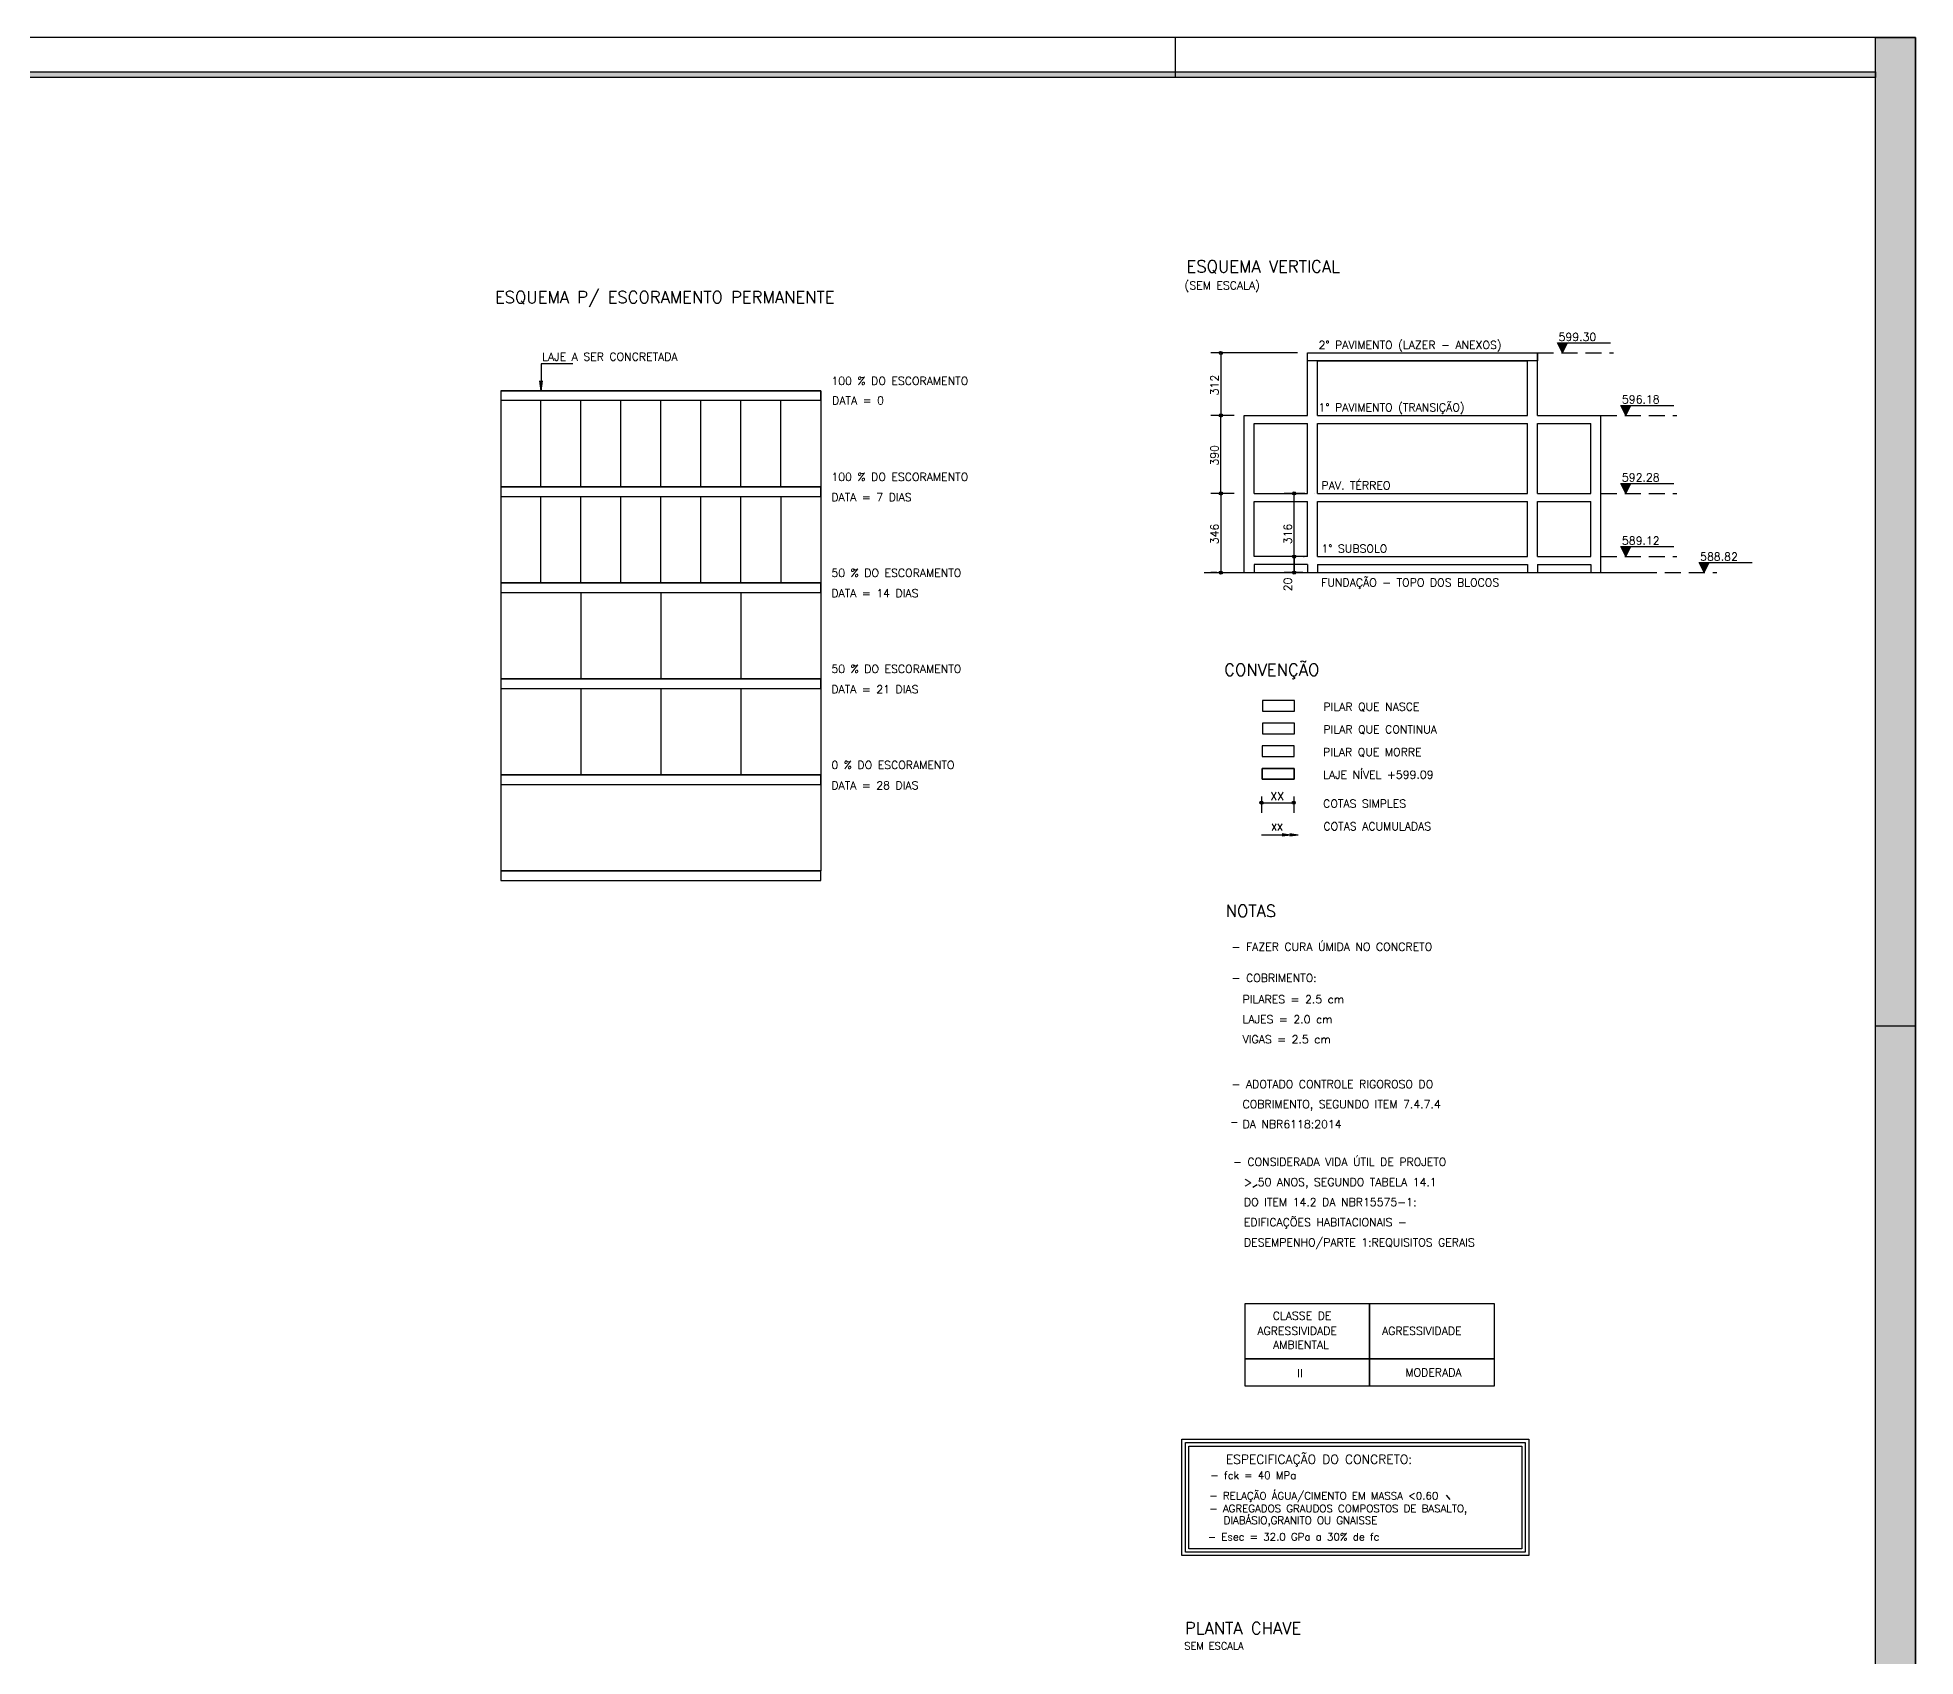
# Model space of a CAD drawing. Extents: x -6512 to 358, y -483 to 3722.
# Drawn here: x -1989 to 358, y 1699 to 3722 of the extents above; entities that cross this region are included whole.
import ezdxf

# ---------------------------------------------------------------- set-up
doc = ezdxf.new("R2010")
doc.units = 0
doc.header["$LTSCALE"] = 100
doc.header["$MEASUREMENT"] = 0
doc.linetypes.add('ESTILO_TQS_0002', pattern=[0.3, 0.2, -0.1])
doc.layers.get('0').update_dxf_attribs({"color": 245, "linetype": 'CONTINUOUS'})
for name, color, linetype in [('01', 7, 'CONTINUOUS'), ('104', 7, 'CONTINUOUS'), ('16', 5, 'CONTINUOUS'), ('2', 5, 'CONTINUOUS'), ('200', 7, 'ESTILO_TQS_0002'), ('21', 7, 'CONTINUOUS'), ('221', 102, 'CONTINUOUS'), ('235', 7, 'CONTINUOUS'), ('244', 7, 'CONTINUOUS'), ('3', 1, 'CONTINUOUS'), ('30', 7, 'CONTINUOUS'), ('4', 3, 'CONTINUOUS'), ('7', 2, 'CONTINUOUS'), ('9', 3, 'CONTINUOUS')]:
    doc.layers.add(name, color=color, linetype=linetype)
doc.styles.get("Standard").update_dxf_attribs({"font": 'ROMANS.SHX'})

# ---------------------------------------------------------------- blocks, each defined once
blk = doc.blocks.new('_COTAZ')
for p, q in [((0.25, 0.5), (-2.4, 0.5)), ((0, 0), (-0.250001, 0.5)), ((-0.227705, 0.455408), (0.227705, 0.455408)), ((-0.205409, 0.410817), (0.205409, 0.410817)), ((-0.183113, 0.366225), (0.183113, 0.366225)), ((-0.160818, 0.321634), (0.160817, 0.321634)), ((-0.138522, 0.277043), (0.138521, 0.277042)), ((-0.116226, 0.232451), (0.116226, 0.232451)), ((-0.09393, 0.18786), (0.09393, 0.18786)), ((-0.071634, 0.143268), (0.071634, 0.143269)), ((-0.049338, 0.098677), (0.049338, 0.098677)), ((-0.027043, 0.054086), (0.027042, 0.054086)), ((0, 0), (0.25, 0.5))]:
    blk.add_line(p, q)

msp = doc.modelspace()

# ---------------------------------------------------------------- linework, layer by layer
for p, q in [((-567.306011, 3722.336186), (-567.306011, 3672.336186)), ((-401.999812, 3250.16912), (-401.999812, 3328.168387)), ((-401.999812, 3328.168387), (-114.499815, 3328.168387)), ((-401.999812, 3250.16912), (-401.999812, 3318.168387)), ((-389.499812, 3250.16912), (-389.499812, 3318.168387)), ((-389.499812, 3318.168387), (-126.999814, 3318.168387)), ((-126.999814, 3250.16912), (-126.999814, 3318.168387)), ((-114.499815, 3250.16912), (-114.499815, 3328.168387)), ((-114.499815, 3250.16912), (-114.499815, 3318.168387)), ((-1410.167035, 3281.026692), (-1410.167035, 2681.026692)), ((-1410.167035, 3281.026692), (-1010.167035, 3281.026692)), ((-1410.167035, 3269.026692), (-1010.167035, 3269.026692)), ((-1010.167035, 3281.026692), (-1010.167035, 2681.026692)), ((-481.166478, 3250.168387), (-401.999812, 3250.168387)), ((-481.166478, 3240.168387), (-481.166478, 3250.168387)), ((-481.166478, 3142.667656), (-481.166478, 3240.168387)), ((-468.666478, 3240.168387), (-401.999812, 3240.168387)), ((-468.666478, 3152.668389), (-468.666478, 3240.168387)), ((-401.999812, 3152.668389), (-401.999812, 3240.168387)), ((-401.999812, 3152.668389), (-401.999812, 3240.168387)), ((-389.499812, 3250.168387), (-126.999814, 3250.168387)), ((-389.499812, 3240.168387), (-126.999814, 3240.168387)), ((-389.499812, 3152.668389), (-389.499812, 3240.168387)), ((-126.999814, 3152.668389), (-126.999814, 3240.168387)), ((-114.499815, 3250.168387), (-35.333149, 3250.168387)), ((-114.499815, 3240.168387), (-47.833149, 3240.168387)), ((-114.499815, 3152.668389), (-114.499815, 3240.168387)), ((-114.499815, 3152.668389), (-114.499815, 3240.168387)), ((-47.833149, 3152.668389), (-47.833149, 3240.168387)), ((-35.333149, 3240.168387), (-35.333149, 3250.168387)), ((-35.333149, 3142.667656), (-35.333149, 3240.168387)), ((-1410.167035, 3161.026692), (-1010.167035, 3161.026692)), ((-1410.167035, 3149.026692), (-1010.167035, 3149.026692)), ((-468.666478, 3152.667655), (-401.999812, 3152.667655)), ((-389.499812, 3152.667655), (-126.999814, 3152.667655)), ((-114.499815, 3152.667655), (-47.833149, 3152.667655)), ((-481.166478, 3053.668328), (-481.166478, 3142.667656)), ((-481.166478, 3073.667654), (-481.166478, 3142.667656)), ((-468.666478, 3142.667656), (-401.999812, 3142.667656)), ((-468.666478, 3073.667654), (-468.666478, 3142.667656)), ((-401.999812, 3073.667654), (-401.999812, 3142.667656)), ((-401.999812, 3073.667654), (-401.999812, 3142.667656)), ((-389.499812, 3142.667656), (-126.999814, 3142.667656)), ((-389.499812, 3073.668328), (-389.499812, 3142.667656)), ((-126.999814, 3073.668328), (-126.999814, 3142.667656)), ((-114.499815, 3142.667656), (-47.833149, 3142.667656)), ((-114.499815, 3073.668328), (-114.499815, 3142.667656)), ((-114.499815, 3073.667654), (-114.499815, 3142.667656)), ((-47.833149, 3073.667654), (-47.833149, 3142.667656)), ((-35.333149, 3053.668328), (-35.333149, 3142.667656)), ((-35.333149, 3073.667654), (-35.333149, 3142.667656)), ((-531.166477, 3053.668328), (14.666851, 3053.668328)), ((-401.999812, 3073.667654), (-468.666478, 3073.667654)), ((-401.999812, 3063.668328), (-468.666478, 3063.668328)), ((-468.666478, 3063.668328), (-468.666478, 3053.668328)), ((-401.999812, 3063.668328), (-401.999812, 3053.668328)), ((-389.499812, 3073.668328), (-126.999814, 3073.668328)), ((-389.499812, 3063.668328), (-126.999814, 3063.668328)), ((-389.499812, 3063.668328), (-389.499812, 3053.668328)), ((-126.999814, 3063.668328), (-126.999814, 3053.668328)), ((-114.499815, 3073.667654), (-47.833149, 3073.667654)), ((-114.499815, 3063.668328), (-114.499815, 3053.668328)), ((-114.499815, 3063.668328), (-47.833149, 3063.668328)), ((-47.833149, 3063.668328), (-47.833149, 3053.668328)), ((-1410.167035, 3041.026692), (-1010.167035, 3041.026692)), ((-1410.167035, 3029.026692), (-1010.167035, 3029.026692)), ((-1410.167035, 2921.026692), (-1010.167035, 2921.026692)), ((-1410.167035, 2909.026692), (-1010.167035, 2909.026692)), ((-1410.167035, 2801.026692), (-1010.167035, 2801.026692)), ((-1410.167035, 2789.026692), (-1010.167035, 2789.026692)), ((-1410.167035, 2681.026692), (-1010.167035, 2681.026692)), ((-1410.167035, 2681.026692), (-1010.167035, 2681.026692)), ((-1410.167035, 2669.026692), (-1010.167035, 2669.026692)), ((307.693989, 2487.336186), (357.693989, 2487.336186)), ((-470.114108, 2285.806663), (-464.824696, 2288.959283))]:
    msp.add_line(p, q)
for points in [[(-6512.306011, -482.663814), (357.693989, -482.663814), (357.693989, 3722.336186), (-6512.306011, 3722.336186), (-6512.306011, -482.663814)], [(307.693989, 3722.336186), (357.693989, 3722.336186), (357.693989, -482.663814), (307.693989, -482.663814), (307.693989, 3722.336186)], [(307.693989, -432.663814), (307.693989, -439.663814), (-6394.306011, -439.663814), (-6394.306011, 3679.336186), (307.693989, 3679.336186), (307.693989, 3672.336186), (-6387.306011, 3672.336186), (-6387.306011, -432.663814), (307.693989, -432.663814)], [(-6387.306011, -432.663814), (307.693989, -432.663814), (307.693989, 3672.336186), (-6387.306011, 3672.336186), (-6387.306011, -432.663814)], [(-480.054036, 2140.37652), (-324.307629, 2140.37652), (-324.307629, 2071.290565), (-480.054036, 2071.290565), (-480.054036, 2140.37652)], [(-324.307629, 2140.37652), (-168.561222, 2140.37652), (-168.561222, 2071.290565), (-324.307629, 2071.290565), (-324.307629, 2140.37652)], [(-480.054036, 2071.290565), (-324.307629, 2071.290565), (-324.307629, 2037.017317), (-480.054036, 2037.017317), (-480.054036, 2071.290565)], [(-324.307629, 2071.290565), (-168.561222, 2071.290565), (-168.561222, 2037.017317), (-324.307629, 2037.017317), (-324.307629, 2071.290565)]]:
    msp.add_lwpolyline(points)
for points in [[(-6387.306011, 3672.336186), (-6394.306011, 3679.336186), (307.693989, 3679.336186)], [(-6387.306011, 3672.336186), (307.693989, 3679.336186), (307.693989, 3672.336186)]]:
    msp.add_solid(points)
at = {"layer": '01'}
msp.add_line((-223.5302, 1895.564644), (-228.437861, 1900.85472), dxfattribs=at)
for points in [[(-418.457322, 2795.73954), (-458.452881, 2795.73954), (-458.452881, 2809.071393), (-418.457322, 2809.071393), (-418.457322, 2795.73954)], [(-558.955363, 1970.955554), (-125.558831, 1970.955554), (-125.558831, 1825.338237), (-558.955363, 1825.338237), (-558.955363, 1970.955554)], [(-554.635367, 1966.635559), (-129.878826, 1966.635559), (-129.878826, 1829.658233), (-554.635367, 1829.658233), (-554.635367, 1966.635559)], [(-550.315372, 1962.315563), (-134.198822, 1962.315563), (-134.198822, 1833.978229), (-550.315372, 1833.978229), (-550.315372, 1962.315563)]]:
    msp.add_lwpolyline(points, dxfattribs=at)
at = {"layer": '104'}
msp.add_lwpolyline([(-558.955363, 1970.955554), (-125.558831, 1970.955554), (-125.558831, 1825.338237), (-558.955363, 1825.338237), (-558.955363, 1970.955554)], dxfattribs=at)
at = {"layer": '2'}
msp.add_lwpolyline([(-458.086917, 2880.735099), (-418.091358, 2880.735099), (-418.091358, 2894.066952), (-458.086917, 2894.066952), (-458.086917, 2880.735099)], dxfattribs=at)
at = {"layer": '200'}
for p, q in [((-114.499815, 3328.168387), (-19.499816, 3328.168387)), ((-35.333149, 3250.168387), (59.66685, 3250.168387)), ((-35.333149, 3152.667655), (59.66685, 3152.667655)), ((-35.333149, 3073.668328), (59.66685, 3073.668328)), ((14.666851, 3053.668328), (109.66685, 3053.668328))]:
    msp.add_line(p, q, dxfattribs=at)
at = {"layer": '21'}
for p, q in [((-413.749302, 2725.780938), (-459.508595, 2725.780938)), ((-423.099648, 2725.780938), (-433.509819, 2727.151463)), ((-423.099648, 2725.780938), (-433.509819, 2724.410413)), ((-413.749302, 2725.780938), (-424.159473, 2727.151463)), ((-413.749302, 2725.780938), (-424.159473, 2724.410413))]:
    msp.add_line(p, q, dxfattribs=at)
at = {"layer": '221', "color": 11, "linetype": 'Continuous'}
for p, q in [((-414.499812, 3328.168387), (-522.676297, 3328.168387)), ((-510.176297, 3328.168387), (-510.176297, 3250.168387)), ((-401.999812, 3328.168387), (-401.999812, 3328.168387)), ((-493.666478, 3250.168387), (-522.676297, 3250.168387)), ((-493.666478, 3250.168387), (-522.676297, 3250.168387)), ((-510.176297, 3152.668389), (-510.176297, 3250.168387)), ((-481.166478, 3250.168387), (-481.166478, 3250.168387)), ((-481.166478, 3250.168387), (-481.166478, 3250.168387)), ((-506.166477, 3152.668389), (-522.676297, 3152.668389)), ((-493.666478, 3152.668389), (-522.676297, 3152.668389)), ((-510.176297, 3152.668389), (-510.176297, 3053.668328)), ((-493.666477, 3152.668389), (-493.666477, 3152.668389)), ((-481.166478, 3152.668389), (-481.166478, 3152.668389)), ((-405.389792, 3152.667655), (-431.166478, 3152.667655)), ((-418.666478, 3053.668328), (-418.666478, 3152.667655)), ((-392.889792, 3152.667655), (-392.889792, 3152.667655)), ((-515.46129, 3053.668328), (-522.676297, 3053.668328)), ((-502.96129, 3053.668328), (-502.96129, 3053.668328)), ((-407.729745, 3053.668328), (-431.166478, 3053.668328)), ((-407.729745, 3053.668328), (-431.166478, 3053.668328)), ((-419.287587, 3073.667654), (-419.287587, 3073.667654)), ((-418.666478, 3073.667654), (-418.666478, 3053.668328)), ((-406.787587, 3073.667654), (-406.166478, 3073.667654)), ((-395.229745, 3053.668328), (-395.229745, 3053.668328)), ((-395.229745, 3053.668328), (-395.229745, 3053.668328)), ((-459.508595, 2773.927297), (-459.508595, 2753.711844)), ((-419.188596, 2773.927297), (-419.188596, 2753.711844)), ((-459.508595, 2766.211844), (-419.188596, 2766.211844))]:
    msp.add_line(p, q, dxfattribs=at)
for centre, radius in [((-510.176297, 3328.168387), 2), ((-510.176297, 3328.168387), 1), ((-510.176297, 3250.168387), 2), ((-510.176297, 3250.168387), 2), ((-510.176297, 3250.168387), 1), ((-510.176297, 3250.168387), 1), ((-510.176297, 3152.668389), 2), ((-510.176297, 3152.668389), 2), ((-510.176297, 3152.668389), 1), ((-510.176297, 3152.668389), 1), ((-418.666478, 3152.667655), 2), ((-418.666478, 3152.667655), 1), ((-418.666478, 3073.667654), 2), ((-418.666478, 3073.667654), 1), ((-510.176297, 3053.668328), 2), ((-510.176297, 3053.668328), 1), ((-418.666478, 3053.668328), 2), ((-418.666478, 3053.668328), 2), ((-418.666478, 3053.668328), 1), ((-418.666478, 3053.668328), 1), ((-459.508595, 2766.211844), 2), ((-459.508595, 2766.211844), 1), ((-419.188596, 2766.211844), 2), ((-419.188596, 2766.211844), 1)]:
    msp.add_circle(centre, radius, dxfattribs=at)
at = {"layer": '235'}
for points in [[(307.693989, 3722.336186), (357.693989, 3722.336186), (357.693989, 3722.336186)], [(307.693989, 3722.336186), (357.693989, 3722.336186), (357.693989, -482.663814)], [(307.693989, 3722.336186), (357.693989, -482.663814), (357.693989, -482.663814)], [(307.693989, 3722.336186), (357.693989, -482.663814), (307.693989, -482.663814)], [(307.693989, 3722.336186), (307.693989, -482.663814), (307.693989, -482.663814)], [(307.693989, 3722.336186), (307.693989, -482.663814), (307.693989, 3722.336186)]]:
    msp.add_solid(points, dxfattribs=at)
at = {"layer": '244'}
msp.add_lwpolyline([(-458.452881, 2795.73954), (-418.457322, 2795.73954), (-418.457322, 2809.071393), (-458.452881, 2809.071393), (-458.452881, 2795.73954)], dxfattribs=at)
at = {"layer": '3'}
msp.add_lwpolyline([(-458.087243, 2852.403246), (-418.091683, 2852.403246), (-418.091683, 2865.735099), (-458.087243, 2865.735099), (-458.087243, 2852.403246)], dxfattribs=at)
at = {"layer": '30'}
for points in [[(-114.499815, 3318.168387), (-401.999812, 3318.168387), (-401.999812, 3328.168387), (-114.499815, 3328.168387), (-114.499815, 3318.168387)], [(-1410.167035, 3269.026692), (-1010.167035, 3269.026692), (-1010.167035, 3281.026692), (-1410.167035, 3281.026692), (-1410.167035, 3269.026692)], [(-1410.167035, 3149.026692), (-1010.167035, 3149.026692), (-1010.167035, 3161.026692), (-1410.167035, 3161.026692), (-1410.167035, 3149.026692)], [(-1410.167035, 3029.026692), (-1010.167035, 3029.026692), (-1010.167035, 3041.026692), (-1410.167035, 3041.026692), (-1410.167035, 3029.026692)], [(-1410.167035, 2909.026692), (-1010.167035, 2909.026692), (-1010.167035, 2921.026692), (-1410.167035, 2921.026692), (-1410.167035, 2909.026692)], [(-1410.167035, 2789.026692), (-1010.167035, 2789.026692), (-1010.167035, 2801.026692), (-1410.167035, 2801.026692), (-1410.167035, 2789.026692)], [(-1410.167035, 2669.026692), (-1010.167035, 2669.026692), (-1010.167035, 2681.026692), (-1410.167035, 2681.026692), (-1410.167035, 2669.026692)]]:
    msp.add_lwpolyline(points, dxfattribs=at)
at = {"layer": '4'}
msp.add_lwpolyline([(-458.452881, 2824.071393), (-418.457322, 2824.071393), (-418.457322, 2837.403246), (-458.452881, 2837.403246), (-458.452881, 2824.071393)], dxfattribs=at)
at = {"layer": '7'}
msp.add_lwpolyline([(-1319.814523, 3314.824991), (-1359.408462, 3314.824991), (-1359.408462, 3281.026692), (-1361.04004, 3293.419753), (-1359.408462, 3281.026692), (-1357.776885, 3293.419753)], dxfattribs=at)
at = {"layer": '9'}
for p, q in [((-1360.167035, 3161.026692), (-1360.167035, 3269.026692)), ((-1310.167035, 3161.026692), (-1310.167035, 3269.026692)), ((-1260.167035, 3161.026692), (-1260.167035, 3269.026692)), ((-1210.167035, 3161.026692), (-1210.167035, 3269.026692)), ((-1160.167035, 3161.026692), (-1160.167035, 3269.026692)), ((-1110.167035, 3161.026692), (-1110.167035, 3269.026692)), ((-1060.167035, 3161.026692), (-1060.167035, 3269.026692)), ((-1360.167035, 3041.026692), (-1360.167035, 3149.026692)), ((-1310.167035, 3041.026692), (-1310.167035, 3149.026692)), ((-1260.167035, 3041.026692), (-1260.167035, 3149.026692)), ((-1210.167035, 3041.026692), (-1210.167035, 3149.026692)), ((-1160.167035, 3041.026692), (-1160.167035, 3149.026692)), ((-1110.167035, 3041.026692), (-1110.167035, 3149.026692)), ((-1060.167035, 3149.026692), (-1060.167035, 3041.026692)), ((-1310.167035, 3029.026692), (-1310.167035, 2921.026692)), ((-1210.167035, 3029.026692), (-1210.167035, 2921.026692)), ((-1110.167035, 3029.026692), (-1110.167035, 2921.026692)), ((-1310.167035, 2909.026692), (-1310.167035, 2801.026692)), ((-1210.167035, 2909.026692), (-1210.167035, 2801.026692)), ((-1110.167035, 2909.026692), (-1110.167035, 2801.026692))]:
    msp.add_line(p, q, dxfattribs=at)

# ---------------------------------------------------------------- block references
at = {"xscale": -25, "yscale": 25, "rotation": 360}
for p in [(-83.249815, 3328.168387), (-4.083149, 3250.168387), (-4.083149, 3152.667655), (-4.083149, 3073.668328), (93.623072, 3053.668328)]:
    msp.add_blockref('_COTAZ', p, dxfattribs=at)

# ---------------------------------------------------------------- texts
for s, height, p in [('(SEM ESCALA)', 9.989996, (-555.613042, 3407.643998)), ('2%%d PAVIMENTO (LAZER - ANEXOS)', 10, (-388.175433, 3333.168387)), ('599.30', 10, (-88.249815, 3343.168387)), ('1%%d PAVIMENTO (TRANSIÇÃO)', 10, (-388.175433, 3255.168387)), ('596.18', 10, (-9.083149, 3265.168387)), ('PAV. TÉRREO', 10, (-384.499812, 3157.667655)), ('592.28', 10, (-9.083149, 3167.667655)), ('589.12', 10, (-9.083149, 3088.668327)), ('1%%d SUBSOLO ', 10, (-384.499812, 3078.668328)), ('588.82', 10, (88.623072, 3068.668328)), ('FUNDAÇÃO - TOPO DOS BLOCOS', 10, (-384.860419, 3036.294876)), ('PILAR QUE NASCE', 10, (-382.079405, 2881.195985)), ('PILAR QUE CONTINUA', 9.998891, (-382.079405, 2852.864132)), ('PILAR QUE MORRE', 9.998891, (-382.445369, 2824.532442)), ('LAJE NÍVEL +599.09', 10, (-382.445369, 2796.200589)), ('COTAS SIMPLES', 10, (-382.445369, 2760.006967)), ('COTAS ACUMULADAS', 10, (-382.079405, 2731.674951)), ('- FAZER CURA ÚMIDA NO CONCRETO', 10, (-496.865626, 2581.139287)), ('- COBRIMENTO:', 10, (-496.815831, 2542.200806)), ('  PILARES = 2.5 cm', 10, (-496.815831, 2515.534139)), ('  LAJES = 2.0 cm', 10, (-496.815831, 2490.534139)), ('  VIGAS = 2.5 cm', 10, (-496.815831, 2465.53414)), ('- ADOTADO CONTROLE RIGOROSO DO', 10, (-496.865626, 2409.477941)), ('  COBRIMENTO, SEGUNDO ITEM 7.4.7.4', 10, (-496.865626, 2384.477941)), ('_', 10, (-496.865626, 2367.477942)), ('  DA NBR6118:2014', 10, (-496.865626, 2359.477942)), ('- CONSIDERADA VIDA ÚTIL DE PROJETO', 10, (-495.098262, 2312.289164)), ('  > 50 ANOS, SEGUNDO TABELA 14.1', 10, (-495.098262, 2287.108999)), ('  DO ITEM 14.2 DA NBR15575-1:', 10, (-495.098262, 2262.109)), ('  EDIFICAÇÕES HABITACIONAIS -', 10, (-495.098262, 2236.928835)), ('  DESEMPENHO/PARTE 1:REQUISITOS GERAIS', 10, (-495.098262, 2211.74867)), ('SEM ESCALA', 9, (-555.831716, 1708.011582))]:
    msp.add_text(s, height=height).set_placement(p)
at = {"linetype": 'Continuous'}
for s, p in [('CLASSE DE', (-445.419664, 2120.078717)), ('AGRESSIVIDADE', (-464.630882, 2101.183421)), ('AMBIENTAL', (-445.002897, 2083.894072)), ('AGRESSIVIDADE', (-308.884475, 2101.183421)), ('II', (-414.784156, 2048.382314)), ('MODERADA', (-279.733642, 2049.21015))]:
    msp.add_text(s, height=10, dxfattribs=at).set_placement(p)
at = {"layer": '01'}
for s, height, p in [('- fck = 40 MPa', 9.39375, (-523.35758, 1921.059066)), ('- RELAÇÃO ÁGUA/CIMENTO EM MASSA <0.60', 9.375, (-524.605356, 1895.448722)), ('- AGREGADOS GRAUDOS COMPOSTOS DE BASALTO,', 9.375, (-524.605356, 1879.498583)), ('DIABÁSIO,GRANITO OU GNAISSE ', 9.375, (-506.717236, 1864.772484)), ('- Esec = 32.0 GPa a 30% de fc', 9.39375, (-526.596771, 1844.089079))]:
    msp.add_text(s, height=height, dxfattribs=at).set_placement(p)
at = {"layer": '16'}
for s, height, p in [('ESQUEMA VERTICAL', 15, (-553.095818, 3428.917624)), ('ESQUEMA P/ ESCORAMENTO PERMANENTE', 15, (-1417.320199, 3390.431874)), ('CONVENÇÃO', 15, (-506.044757, 2924.939509)), ('NOTAS', 15, (-504.207503, 2623.37681)), ('ESPECIFICAÇÃO DO CONCRETO:', 11.248875, (-504.06268, 1940.115937)), ('PLANTA CHAVE', 15, (-555.093229, 1727.199368))]:
    msp.add_text(s, height=height, dxfattribs=at).set_placement(p)
at = {"layer": '21'}
msp.add_text('XX', height=8.4, dxfattribs=at).set_placement((-447.155352, 2731.371493))
at = {"layer": '221', "color": 11, "linetype": 'Continuous'}
for s, p in [('312', (-513.176297, 3275.168387)), ('390', (-513.176297, 3187.418388)), ('346', (-513.176297, 3089.168358)), ('316', (-421.666478, 3089.167992)), ('20', (-421.666478, 3030.334998))]:
    msp.add_text(s, height=10, rotation=90, dxfattribs=at).set_placement(p)
msp.add_text('XX', height=10, dxfattribs=at).set_placement((-448.348595, 2769.211844))
at = {"layer": '7'}
for s, p in [('LAJE A SER CONCRETADA', (-1358.338356, 3318.570364)), ('100 % DO ESCORAMENTO', (-996.948705, 3288.340051)), ('DATA = 0', (-995.972587, 3263.93708)), ('100 % DO ESCORAMENTO', (-996.948705, 3168.340051)), ('DATA = 7 DIAS', (-996.948705, 3142.898344)), ('50 % DO ESCORAMENTO', (-996.948705, 3048.340051)), ('DATA = 14 DIAS', (-996.948705, 3022.898344)), ('50 % DO ESCORAMENTO', (-996.948705, 2928.340051)), ('DATA = 21 DIAS', (-996.948705, 2902.898344)), ('0 % DO ESCORAMENTO', (-996.948705, 2808.340051)), ('DATA = 28 DIAS', (-996.948705, 2782.898344))]:
    msp.add_text(s, height=10, dxfattribs=at).set_placement(p)

doc.saveas('drawing.dxf')
